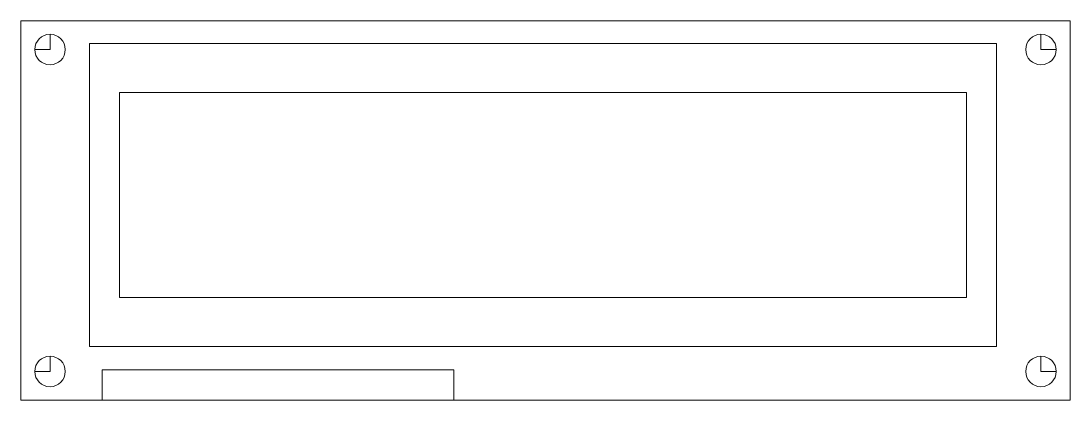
# Model space of a CAD drawing. Header units: inches. Extents: x 0 to 4.8, y 0 to 1.74.
import ezdxf

# ---------------------------------------------------------------- set-up
doc = ezdxf.new("R2010")
doc.units = ezdxf.units.IN
doc.layers.get('0').update_dxf_attribs({"linetype": 'CONTINUOUS', "lineweight": 0})
doc.layers.add('Holes', color=7, linetype='CONTINUOUS', lineweight=0)

# ---------------------------------------------------------------- blocks, each defined once
blk = doc.blocks.new('LCD')
for p, q in [((0, 1.737), (4.804, 1.737)), ((0, 1.737), (0, 0)), ((4.804, 0), (4.804, 1.737)), ((0.133, 1.606), (0.133, 1.676)), ((4.671, 1.606), (4.671, 1.676)), ((0.063, 1.606), (0.133, 1.606)), ((0.3135, 1.633), (4.467, 1.633)), ((0.3135, 0.2455), (0.3135, 1.633)), ((4.467, 0.2455), (4.467, 1.633)), ((4.741, 1.606), (4.671, 1.606)), ((0.4505, 0.4695), (0.4505, 1.409)), ((0.4505, 1.409), (4.33, 1.409)), ((4.33, 0.4695), (4.33, 1.409)), ((0.4505, 0.4695), (4.33, 0.4695)), ((0.3135, 0.2455), (4.467, 0.2455)), ((0.133, 0.131), (0.133, 0.201)), ((4.671, 0.131), (4.671, 0.201)), ((0.063, 0.131), (0.133, 0.131)), ((0.372, 0), (0.372, 0.138)), ((0.372, 0.138), (1.9815, 0.138)), ((1.9815, 0.138), (1.9815, 0)), ((4.741, 0.131), (4.671, 0.131)), ((0, 0), (4.804, 0))]:
    blk.add_line(p, q)
for centre in [(0.133, 1.606), (4.671, 1.606), (0.133, 0.131), (4.671, 0.131)]:
    blk.add_circle(centre, 0.07)

msp = doc.modelspace()

# ---------------------------------------------------------------- block references
at = {"layer": 'Holes'}
msp.add_blockref('LCD', (0, 0), dxfattribs=at)

doc.saveas('drawing.dxf')
